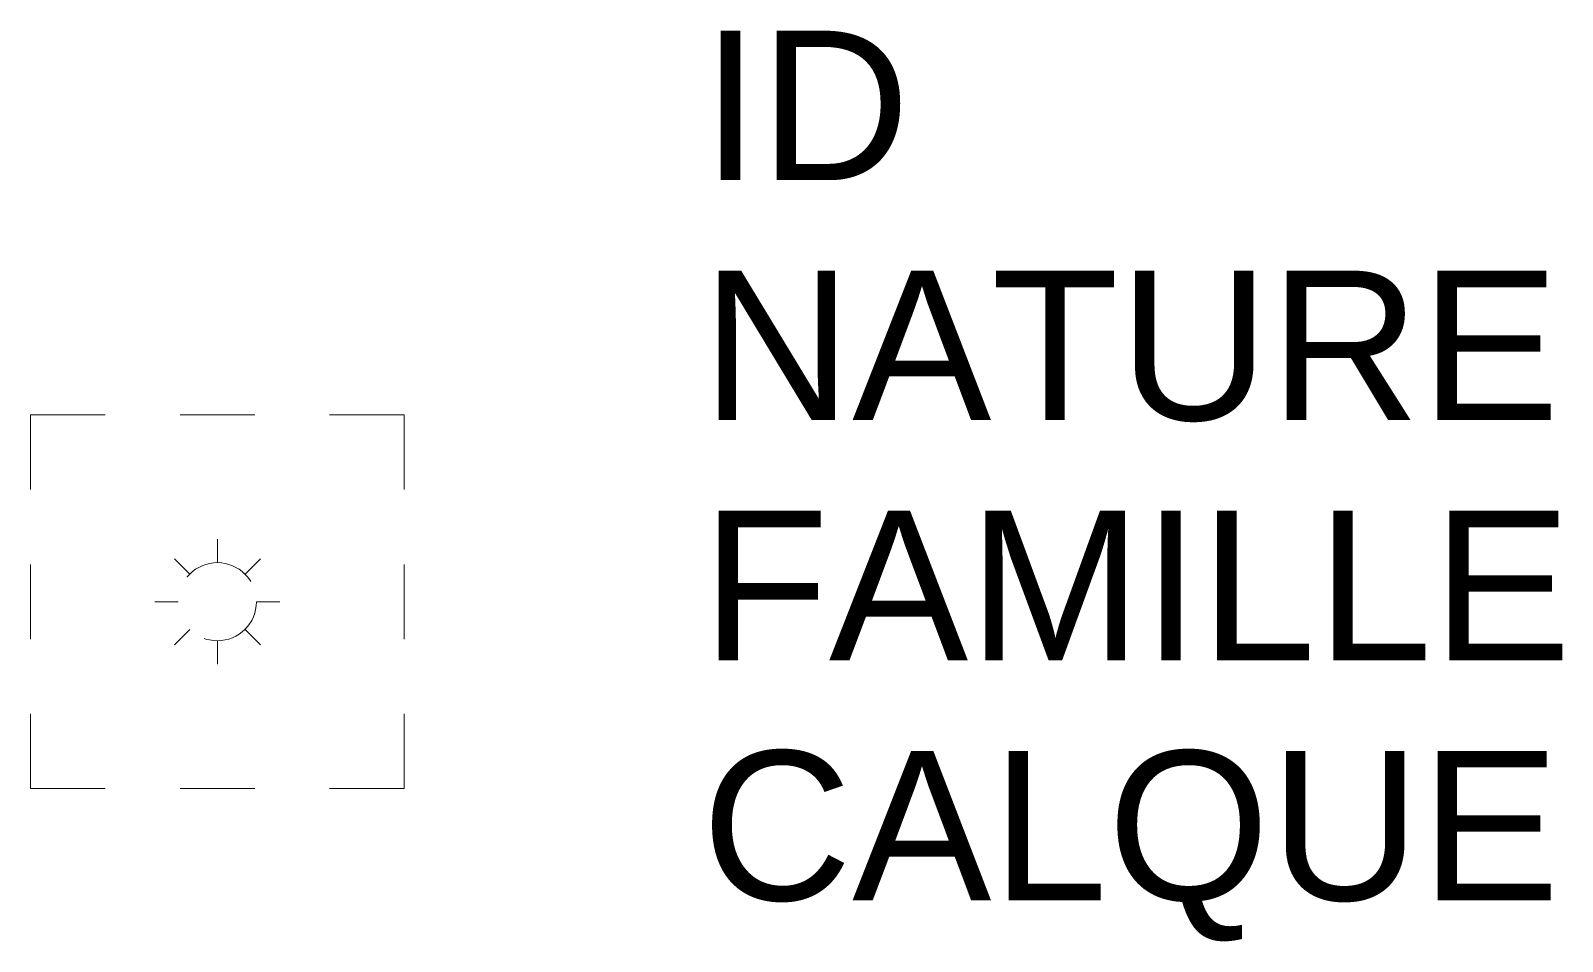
# Model space of a CAD drawing. Header units: metres. Extents: x 3142.82 to 3144.87, y 1847.1 to 1848.32.
import ezdxf

# ---------------------------------------------------------------- set-up
doc = ezdxf.new("R2010")
doc.units = ezdxf.units.M
doc.linetypes.add('Socle_Continu', pattern=[2.5, 2.5, 0])
doc.linetypes.add('Socle_Discontinu', pattern=[0.075, 0.05, -0.025])
doc.layers.add('ECPUB_SCT', color=30, linetype='Socle_Continu', lineweight=13)
doc.styles.get("Standard").update_dxf_attribs({"font": 'arial.ttf'})

msp = doc.modelspace()

# ---------------------------------------------------------------- linework, layer by layer
at = {"layer": 'ECPUB_SCT', "linetype": 'Socle_Discontinu'}
for p, q in [((3143.0656, 1847.6119), (3143.0656, 1847.6433)), ((3143.0286, 1847.5965), (3143.0081, 1847.6171)), ((3143.1027, 1847.5965), (3143.1232, 1847.6171)), ((3143.0133, 1847.5595), (3142.9819, 1847.5595)), ((3143.118, 1847.5595), (3143.1494, 1847.5595)), ((3143.0081, 1847.502), (3143.0286, 1847.5225)), ((3143.1027, 1847.5225), (3143.1232, 1847.502)), ((3143.0656, 1847.5072), (3143.0656, 1847.4758))]:
    msp.add_line(p, q, dxfattribs=at)
msp.add_lwpolyline([(3142.8156, 1847.3095), (3143.3156, 1847.3095), (3143.3156, 1847.8095), (3142.8156, 1847.8095)], close=True, dxfattribs=at)
msp.add_circle((3143.0656, 1847.5595), 0.0523, dxfattribs=at)

# ---------------------------------------------------------------- texts
at = {"layer": 'ECPUB_SCT', "linetype": 'Socle_Discontinu', "flags": 9}
for tag, p, s in [('ID', (3143.7136, 1848.1237), 'GP_0522'), ('NATURE', (3143.7136, 1847.8025), 'Chambre rectangulaire'), ('FAMILLE', (3143.7136, 1847.4812), 'Eclairage public'), ('CALQUE', (3143.7136, 1847.1599), 'ECPUB_SCT')]:
    msp.add_attdef(tag, p, s, height=0.2, dxfattribs=at)

doc.saveas('drawing.dxf')
